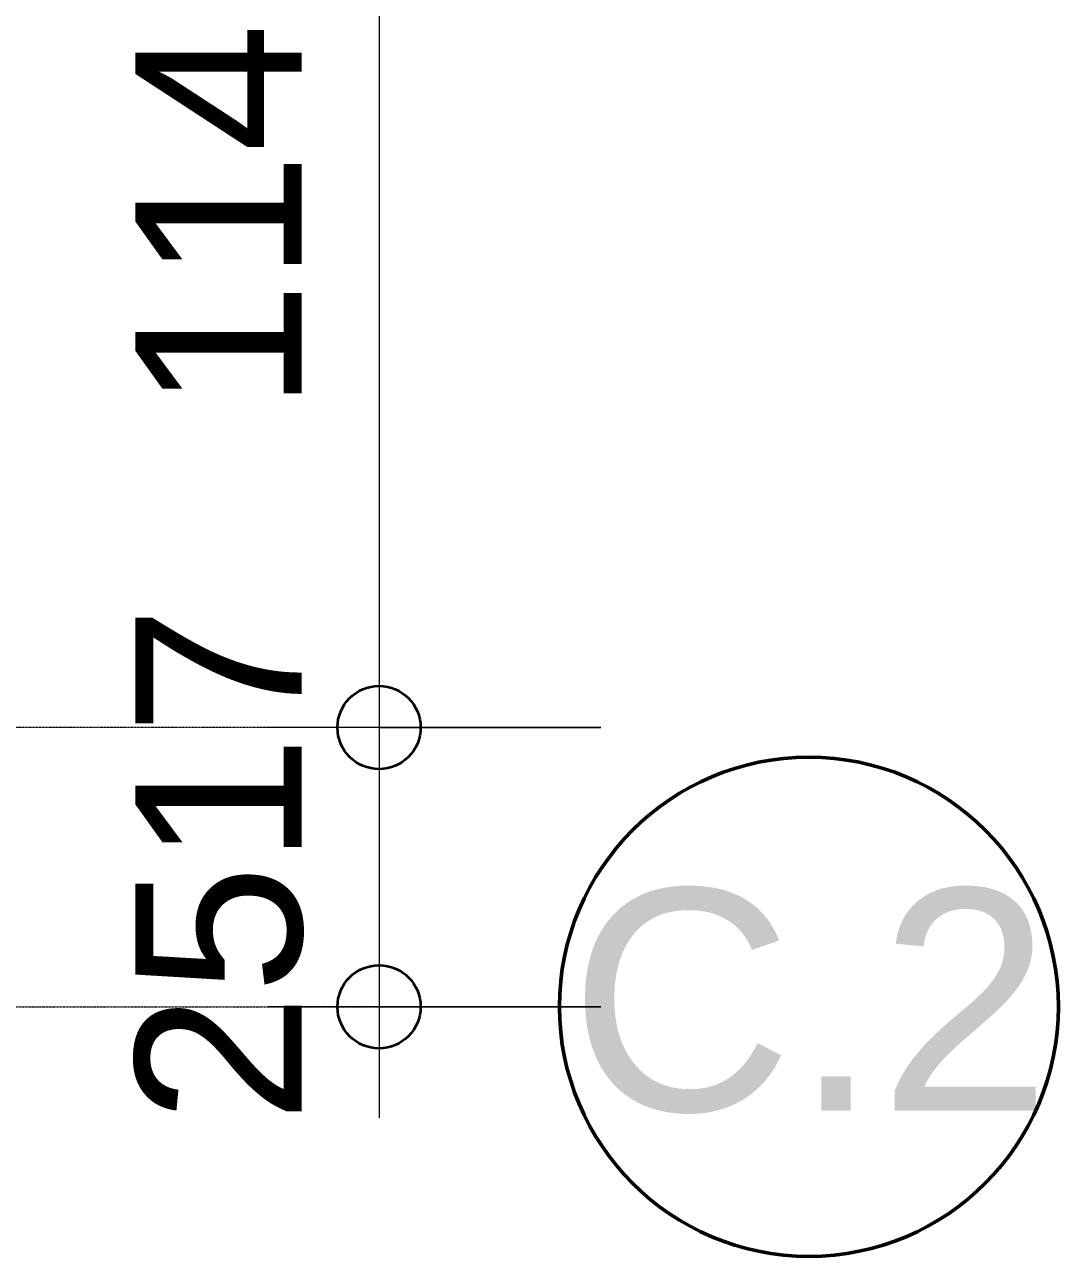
# Model space of a CAD drawing. Header units: millimetres. Extents: x 984 to 425800, y -34355 to 59419.
# Drawn here: x 410753 to 420077, y -20563 to -9460 of the extents above; entities that cross this region are included whole.
import ezdxf

# ---------------------------------------------------------------- set-up
doc = ezdxf.new("R2010")
doc.units = ezdxf.units.MM
doc.linetypes.add('DPA_Grid _ Level 100', pattern=[10, 5.5, -1.6, 1.3, -1.6])
for name, color, linetype, lineweight in [('A-ANNO-DIMS', 1, 'Continuous', 9), ('A-ANNO-DIMS-500', 1, 'Continuous', 9), ('S-GRID', 251, 'Continuous', 9), ('S-GRID-IDEN', 3, 'Continuous', 50)]:
    doc.layers.add(name, color=color, linetype=linetype, lineweight=lineweight)
doc.styles.add('Arial_2', font='arial.ttf', dxfattribs={"height": 2000})
doc.styles.add('Arial_3', font='arial.ttf', dxfattribs={"height": 1500})
doc.dimstyles.new('DPA-DIM-3_0_C-C', dxfattribs={"dimscale": 304.8, "dimtxt": 1530.3891, "dimasz": 2.46063, "dimexe": 3.28084, "dimexo": 0.0625, "dimgap": 0.82021, "dimtad": 1, "dimdec": 0, "dimzin": 0, "dimdsep": 46, "dimtxsty": 'Arial_3', "dimblk1": 'DOTBLANK', "dimblk2": 'DOTBLANK', "dimsah": 1, "dimcen": 0.09, "dimdle": 3.28084, "dimadec": 8, "dimazin": 0, "dimtfac": 1, "dimtdec": 4, "dimtix": 1, "dimtmove": 0, "dimatfit": 3, "dimfxl": 6.56168, "dimfxlon": 1, "dimtvp": 1, "dimtolj": 1, "dimtzin": 0, "dimarcsym": 2})

# ---------------------------------------------------------------- blocks, each defined once
blk = doc.blocks.new('Grid - 100 Scale-2291345-4110-01 GROUND LEVEL - REFLECTED CEILING PLAN')
at = {"layer": 'S-GRID-IDEN'}
blk.add_circle((0, 0), 4.5, dxfattribs=at)
blk = doc.blocks.new('DIMBLOCK42-4110-01 GROUND LEVEL - REFLECTED CEILING PLAN')
at = {"layer": 'A-ANNO-DIMS-500'}
for p, q in [((415950, -4321), (412950, -4321)), ((413950, -4321), (413950, -15796)), ((413950, -4321), (415950, -4321)), ((415950, -15796), (412950, -15796)), ((413950, -15796), (415950, -15796))]:
    blk.add_line(p, q, dxfattribs=at)
at = {"layer": 'A-ANNO-DIMS-500', "lineweight": 35}
for centre in [(413950, -4321), (413950, -15796)]:
    blk.add_circle(centre, 375, dxfattribs=at)
at = {"layer": 'A-ANNO-DIMS-500', "color": 0, "insert": (411752, -12943), "char_height": 1500, "width": 6922.07, "attachment_point": 1, "rotation": 90, "line_spacing_factor": 0.941778, "style": 'Arial_3'}
blk.add_mtext('11475', dxfattribs=at)
blk = doc.blocks.new('_DotBlank')
at = {"color": 0, "linetype": 'ByBlock', "lineweight": -2}
blk.add_line((-0.5, 0), (-1, 0), dxfattribs=at)
blk.add_circle((0, 0), 0.5, dxfattribs=at)
blk = doc.blocks.new('DIMBLOCK43-4110-01 GROUND LEVEL - REFLECTED CEILING PLAN')
at = {"layer": 'A-ANNO-DIMS-500'}
for p, q in [((415950, -15796), (412950, -15796)), ((413950, -15796), (413950, -19313)), ((413950, -15796), (415950, -15796)), ((415950, -18313), (412950, -18313)), ((413950, -18313), (415950, -18313))]:
    blk.add_line(p, q, dxfattribs=at)
at = {"layer": 'A-ANNO-DIMS-500', "lineweight": 35}
for centre in [(413950, -15796), (413950, -18313)]:
    blk.add_circle(centre, 375, dxfattribs=at)
at = {"layer": 'A-ANNO-DIMS-500', "color": 0, "insert": (411752, -19362), "char_height": 1500, "width": 5537.65, "attachment_point": 1, "rotation": 90, "line_spacing_factor": 0.941778, "style": 'Arial_3'}
blk.add_mtext('2517', dxfattribs=at)

msp = doc.modelspace()

# ---------------------------------------------------------------- linework, layer by layer
at = {"layer": 'S-GRID', "linetype": 'DPA_Grid _ Level 100'}
for p, q in [((413949.6, -15796), (59238.8, -15796)), ((307000.7, -18313), (415577.1, -18313))]:
    msp.add_line(p, q, dxfattribs=at)

# ---------------------------------------------------------------- block references
at = {"layer": 'S-GRID-IDEN', "xscale": 499.9999999999995, "yscale": 499.9999999999995, "zscale": 499.9999999999995, "rotation": 269.9999999999994}
msp.add_blockref('Grid - 100 Scale-2291345-4110-01 GROUND LEVEL - REFLECTED CEILING PLAN', (417827.1, -18313), dxfattribs=at)

# ---------------------------------------------------------------- texts
at = {"layer": 'S-GRID-IDEN', "lineweight": 9, "insert": (415665.7, -17250.6), "char_height": 2000, "width": 5291.137, "attachment_point": 1, "style": 'Arial_2'}
msp.add_mtext('C.2', dxfattribs=at)

# ---------------------------------------------------------------- dimensions: what is measured, and where the dimension line sits
at = {"layer": 'A-ANNO-DIMS'}
for base, p1, p2, override, picture, middle in [((413949.6, -15796), (415949.6, -4321), (415949.6, -15796), {"dimpost": '<>', "dimfxl": 11474.997005}, 'DIMBLOCK42-4110-01 GROUND LEVEL - REFLECTED CEILING PLAN', (412933.7, -10058.5)), ((413949.6, -18313), (415949.6, -15796), (415949.6, -18313), {"dimpost": '<>', "dimfxl": 2516.999882}, 'DIMBLOCK43-4110-01 GROUND LEVEL - REFLECTED CEILING PLAN', (412933.7, -17054.5))]:
    dim = msp.add_linear_dim(base=base, p1=p1, p2=p2, angle=90, dimstyle='DPA-DIM-3_0_C-C', override=override, dxfattribs=at)
    dim.commit()
    dim.dimension.update_dxf_attribs({"geometry": picture, "text_midpoint": middle})

doc.saveas('drawing.dxf')
